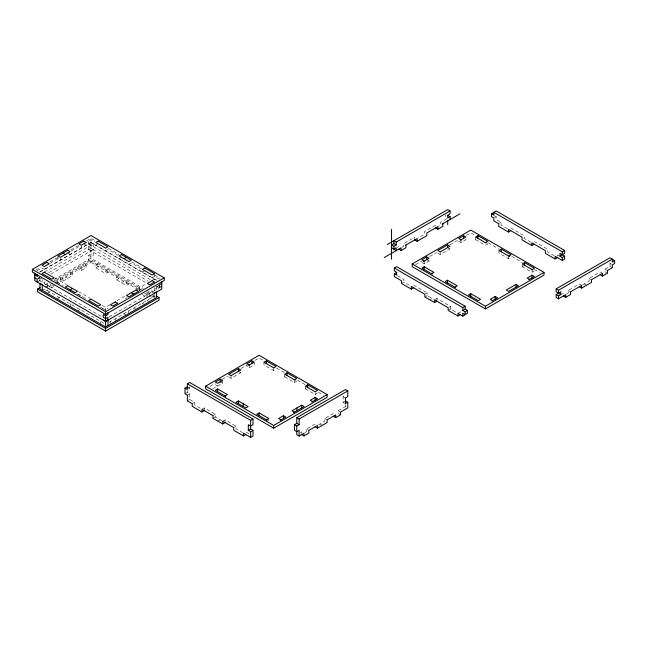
<?xml version="1.0" encoding="UTF-8"?>
<svg xmlns="http://www.w3.org/2000/svg" width="647" height="647" viewBox="0 0 647 647"><rect width="100%" height="100%" fill="white"/><g stroke="black" fill="none" stroke-linecap="round" stroke-linejoin="round"><path stroke-width="0.49" stroke-dasharray="3.23 2.43" d="M35.852 270.074L41.101 267.041M49.843 261.986L58.594 256.94M70.838 249.871L78.716 245.326M86.585 240.773L90.96 238.25L95.319 240.765M37.194 270.705L42.006 267.923L44.344 269.273L44.344 267.478M50.304 263.135L57.995 258.687L60.341 260.045L60.341 258.242M71.17 251.085L78.869 246.644L81.207 247.995L81.207 245.286M84.555 243.353L90.96 239.657L94.972 241.97M39.71 271.95L90.96 242.358M39.96 272.088L90.96 242.641L156.598 280.539M44.635 272.088L93.305 243.879L90.96 242.528L88.623 243.879L90.96 245.237M95.837 245.181L97.398 244.275M37.13 279.132L39.467 277.781L39.467 280.652L102.113 316.82M38.262 278.647L40.001 277.644M48.679 272.63L90.96 248.222L148.163 281.243M157.084 280.539L88.623 241.007L88.623 249.685L90.96 248.327L93.305 249.685L93.305 255.314L90.96 256.665L88.623 255.314L88.623 261L139.728 290.503M37.13 282.003L42.087 279.14M50.814 274.102L90.96 250.923M93.305 249.685L90.96 251.036L88.623 249.685M88.623 255.314L90.96 253.964L93.305 255.314M45.274 284.615L48.727 282.626M53.895 279.641L90.96 258.242L143.327 288.473M47.174 287.632L47.174 284.931L49.609 283.523M52.9 281.623L90.96 259.649L141.256 288.683M45.274 287.317L51.307 283.839M55.618 281.348L90.96 260.943L140.706 289.662M42.298 290.446L44.635 289.096L105.59 324.284M48.8 286.694L53.58 283.936M55.246 282.974L90.96 262.35L90.96 239.657M45.452 291.328L47.886 289.921M51.137 288.044L54.388 286.168M62.921 281.243L62.921 278.542L60.583 277.191L60.583 279.892L62.921 281.243L72.674 275.614L72.674 272.905L70.337 271.554L70.337 274.263L72.674 275.614M81.207 270.681L81.207 267.979L78.869 266.629L78.869 269.33L81.207 270.681L86.083 267.866L86.083 265.165L83.746 263.814L83.746 266.515L86.083 267.866M47.174 293.261L49.512 291.91L49.512 294.611M95.837 267.866L98.182 266.515L98.182 263.814L95.837 265.165L95.837 267.866L105.59 273.503L107.936 272.144L107.936 269.443L105.59 270.794L105.59 273.503M121.49 257.28L119.145 258.63L119.145 255.929M56.928 298.89L59.265 297.539L59.265 300.248M116.565 279.836L118.902 278.485L118.902 275.776L116.565 277.134L116.565 279.836L126.319 285.464L128.656 284.114L128.656 281.413L126.319 282.763L126.319 285.464M121.442 282.65L123.779 281.299M144.799 270.737L142.453 272.088L142.453 269.387M77.648 310.859L79.993 309.509L79.993 312.21M159.429 279.189L154.552 276.374L152.207 277.725L152.207 275.015M109.966 304.761L105.59 307.285L105.59 312.024M116.953 300.726L125.696 295.679M137.059 289.112L146.675 283.564M151.916 280.539L154.253 279.189M125.316 298.599L127.055 297.596M139.218 290.568L143.561 288.061M157.868 285.772L159.429 284.874M151.916 289.977L151.916 291.854L154.253 290.503M109.084 316.812L159.429 287.745M108.842 322.408L154.253 296.189L154.253 293.35M397.145 247.389L398.77 246.45M435.633 225.172L424.513 231.586L424.513 234.287L418.011 238.047M446.923 218.654L440.51 222.358L440.51 225.059L438.884 225.997M402.022 247.275L403.647 246.337L403.647 243.636L414.759 237.214L414.759 239.018M188.14 389.057L189.7 388.16L189.7 386.267M185.018 393.788L187.355 392.438L189.7 393.788L189.7 399.474L194.577 402.297L194.577 404.998L200.263 408.281M494.632 217.57L496.192 216.664L496.192 219.535L501.069 222.358L501.069 225.059L507.572 228.812M187.355 395.139L189.7 393.788M415.673 264.615L421.804 261.081M429.673 256.535L436.668 252.5M449.794 244.922L457.672 240.377M466.414 235.322L470.79 232.799L475.149 235.314M209.952 386.372L215.127 383.388M222.018 379.409L228.051 375.923M240.983 368.458L247.017 364.973M254.781 360.5L259.083 358.009L263.45 360.525M421.836 262.472L424.173 263.822L429.05 261.008L429.05 258.307M437.825 253.236L440.17 254.586L449.924 248.958L449.924 246.256M458.699 241.185L461.036 242.536L465.913 239.722L465.913 237.02M187.355 400.833L189.7 399.474M212.766 388.863L222.511 383.234L222.511 380.533M228.706 376.958L231.052 378.309L240.797 372.68L240.797 369.971M246.992 363.695L246.992 366.396L249.338 367.747L254.214 364.932L254.214 362.231M499.508 223.255L501.069 222.358M475.666 237.02L475.666 239.722L478.004 238.371M192.232 403.647L194.577 402.297M401.536 283.483L403.882 282.124L410.376 285.885M201.985 409.276L204.323 407.925L215.297 414.258L215.297 416.959L221.8 420.712M263.96 362.231L263.96 364.932L273.713 370.561L276.059 369.211M212.96 415.609L215.297 414.258M425.629 293.787L427.19 292.881L427.19 295.582L433.692 299.343M212.96 418.31L215.297 416.959M284.688 374.192L284.688 376.902L287.025 375.551M424.844 296.933L427.19 295.582M217.837 421.124L220.174 419.774M429.721 299.755L432.067 298.396M222.714 421.237L225.051 419.887L236.026 426.219L236.026 428.929L242.52 432.681M435.382 299.415L436.935 298.51L450.498 306.338L450.498 309.04L457 312.792M284.688 376.902L294.442 382.531L296.779 381.18M498.974 250.478L498.974 253.179L508.728 258.808L511.065 257.457M233.68 427.578L236.026 426.219M305.408 386.162L305.408 388.863L307.754 387.513M448.937 307.244L450.498 306.338M522.283 264.833L522.283 266.637L524.628 265.286M448.153 310.39L450.498 309.04M305.408 388.863L315.162 394.492L317.507 393.141M457.906 313.318L460.252 311.967L461.877 312.905M522.283 266.637L532.036 272.266L534.373 270.915M345.449 403.591L343.104 402.24L343.104 396.603L345.449 395.252M343.104 402.24L344.665 401.334M300.03 432.794L301.656 431.856L301.656 434.558M304.907 432.681L306.532 431.743L306.532 429.042L315.065 424.108L317.41 425.459M318.316 424.933L324.818 421.181L324.818 418.48L333.351 413.554L333.351 416.256M340.573 414.792L338.227 413.441L338.227 410.74L345.449 406.575L347.787 407.925M607.436 273.228L605.091 271.877L605.091 269.176L609.967 266.362L609.967 263.491L612.313 262.14M561.75 294.199L563.351 293.277M566.602 294.102L568.228 293.164L568.228 290.463L579.348 284.041L581.685 285.392M582.599 284.866L589.102 281.113L589.102 278.412L600.214 271.991L602.559 273.341M609.967 263.491L611.528 264.388M609.967 266.362L612.313 267.712M605.091 269.176L607.436 270.527M494.632 215.766L496.192 216.664M510.823 227.987L524.377 235.807L524.377 238.517L530.88 242.269M534.131 241.444L547.686 249.265L547.686 251.974L554.188 255.727M559.048 255.824L557.439 254.902L557.439 256.697M589.102 278.412L591.439 279.763M584.225 283.928L586.562 285.278M488.226 242.868L498.691 248.909M511.769 256.455L522.234 262.496M534.438 269.548L539.671 272.565M568.228 290.463L570.565 291.813M475.666 239.722L485.42 245.359L487.757 244L487.757 242.204M447.578 247.607L449.924 248.958M426.713 259.657L429.05 261.008M397.46 275.719L403.882 279.423L403.882 282.124M413.627 285.052L427.19 292.881M108.405 248.319L118.862 254.36M131.939 261.914L141.531 267.446M154.617 274.999L159.841 278.024M118.102 255.322L107.936 249.459L105.59 250.81L105.59 248.108M141.41 268.78L131.244 262.917L128.899 264.267L128.899 261.566M88.623 243.992L151.042 280.038M83.746 243.822L86.083 245.181M88.623 246.701L90.96 248.052L93.305 246.701L93.305 243.879M158.644 287.122L157.084 286.225L157.084 289.096L155.345 288.093M156.825 286.241L158.555 287.244M88.623 249.572L146.643 283.071M343.104 396.603L345.449 397.954M151.916 291.854L154.253 293.204M147.694 290.988L151.18 293.01M146.942 291.967L151.819 294.781M152.635 295.25L156.598 297.539M145.947 292.687L148.559 294.199M152.053 296.213L154.673 297.725M276.544 368.086L284.397 372.623M297.491 380.177L305.344 384.714M318.429 392.268L323.67 395.293M144.507 293.261L149.481 296.132M150.29 296.601L151.916 297.539M142.162 294.611L147.039 297.426L147.039 294.725L149.384 293.374L149.384 296.075M67.749 253.058L70.094 254.408M149.384 301.712L147.039 300.354L147.039 303.063M338.227 410.74L340.573 412.09M144.507 304.527L142.162 303.176L142.162 304.972M133.63 308.101L135.967 309.452M324.818 418.48L327.164 419.83M238.46 371.321L240.797 372.68M65.46 277.078L67.798 278.428M319.942 423.995L322.287 425.354M126.222 315.081L123.876 313.73L123.876 316.432M55.084 278.121L66.406 284.656M78.594 291.7L89.917 298.235M102.105 305.271L107.936 308.635M57.041 281.955L63.107 285.456M77.85 293.964L87.385 299.472M100.39 306.985L105.59 309.986M56.637 282.003L60.025 283.96M77.405 293.997L82.492 296.933M102.339 308.393L105.59 310.269M306.532 429.042L308.87 430.392M40.737 278.226L42.298 279.132M52.051 284.817L53.612 285.715M220.174 381.884L222.511 383.234M37.13 276.431L39.467 277.781M47.174 284.931L49.512 286.281L49.512 288.983M215.297 384.698L217.635 386.049L217.635 384.245M188.14 387.262L189.7 388.16M248.982 433.708L245.771 431.856L245.771 434.558M532.036 269.564L532.036 272.266M508.728 257.013L508.728 258.808M461.036 239.835L461.036 242.536M445.387 214.788L445.387 216.664M440.17 251.885L440.17 254.586M436.935 298.51L436.935 301.219M424.173 261.121L424.173 263.822M345.449 404.674L345.449 406.575M315.162 392.697L315.162 394.492M294.442 380.727L294.442 382.531M273.713 367.86L273.713 370.561M268.837 419.442L268.837 421.237M249.338 365.951L249.338 367.747M231.052 375.608L231.052 378.309M225.051 419.887L225.051 421.69M204.323 407.925L204.323 410.627M187.355 390.562L187.355 392.438M156.598 286.225L156.598 289.977M154.552 273.665L154.552 276.374M154.253 287.575L154.253 292.395M139.631 287.745L139.631 290.446M128.753 310.916L128.753 313.617M115.344 318.656L115.344 321.357M110.467 321.47L110.467 324.171M100.714 321.47L100.714 324.171M70.24 303.88L70.24 306.581M57.995 256.891L57.995 258.687M44.635 281.534L44.635 283.41L42.298 282.06L42.298 280.183M39.96 277.781L39.96 282.472"/><path stroke-width="0.97" d="M32.35 269.387L90.96 235.548L164.201 277.838L164.201 280.539L105.59 314.377L32.35 272.088L32.35 269.387L105.59 311.676L164.201 277.838M156.42 296.027L159.033 297.539L159.033 300.248L105.59 331.102L37.518 291.797L37.518 289.096L40.106 287.6M70.191 289.824L72.529 288.473M124.022 258.743L126.367 257.393M161.766 283.41L159.429 284.761L159.429 287.575L161.766 286.225M105.59 321.3L107.936 319.95M154.253 293.204L155.814 292.307M42.298 290.446L42.298 284.761L39.96 283.41L39.96 289.096L105.59 326.986L156.598 297.539L156.598 291.854M37.518 289.096L105.59 328.401L159.033 297.539M387.254 244.542L447.724 209.628L450.069 210.979L450.069 213.85L447.724 215.2L447.724 218.015L450.069 216.664L450.069 219.535M396.231 242.059L396.231 244.93L393.894 246.281L391.548 244.93L393.894 243.579L393.894 240.708L396.231 242.059L450.069 210.979M391.548 247.744L393.894 249.095L396.231 247.744L396.231 250.615L393.894 249.265M384.229 257.546L401.108 247.801L401.108 250.51L398.77 249.152M405.354 245.35L417.105 238.573L417.105 241.274L414.759 239.924M442.111 224.129L459.944 213.833M401.108 250.51L405.984 247.688L405.984 244.987M417.105 241.274L426.858 235.645L426.858 232.936L437.97 226.523L437.97 229.224L435.633 227.873M437.97 229.224L442.847 226.41L442.847 223.708M204.323 410.627L201.985 411.977L192.232 406.348L192.232 403.647L187.355 400.833L187.355 395.139L185.018 393.788L185.018 388.16L187.355 389.51L187.355 383.825L189.7 382.474L252.993 419.013L252.993 424.699L250.648 426.058L248.311 424.699L248.311 430.336L250.648 431.686L252.993 430.336L252.993 436.021L250.648 437.372L243.434 433.207L243.434 435.908L245.771 434.558M185.018 388.16L187.355 386.809M394.322 268.052L396.66 266.701L465.12 306.225L465.12 309.096L462.783 310.447L462.783 307.576L394.322 268.052L394.322 270.923L396.66 272.274L396.66 275.088L394.322 273.738L394.322 276.609L401.536 280.774L401.536 283.483L411.29 289.112L413.627 287.761M510.823 230.688L508.485 232.038L498.732 226.41L498.732 223.708L493.855 220.886L493.855 218.015L491.518 216.664L491.518 213.85L493.855 215.2L493.855 212.329L496.192 210.979L564.661 250.51L564.661 253.381L562.316 254.732L559.978 253.381L559.978 256.196L562.316 257.546L564.661 256.196L564.661 259.067L562.316 260.418L555.102 256.252L555.102 258.954L557.439 257.603M491.518 213.85L493.855 212.499M394.322 273.738L396.66 272.387M412.179 263.936L470.79 230.097L544.03 272.379L544.03 275.08L485.42 308.926L412.179 266.637L412.179 263.936L485.42 306.225L544.03 272.379M423.462 261.534L429.05 258.307L426.713 256.956L421.836 259.77L424.173 261.121M447.578 244.906L437.825 250.535L440.17 251.885L449.924 246.256L447.578 244.906L447.578 247.607M460.324 240.247L465.913 237.02L463.576 235.67L458.699 238.484L461.036 239.835M205.641 386.162L259.083 355.308L327.164 394.605L327.164 397.307L273.713 428.168L205.641 388.863L205.641 386.162L273.713 425.459L327.164 394.605M220.174 379.182L215.297 381.997L217.635 383.347L222.511 380.533L220.174 379.182L220.174 381.884M238.46 368.62L228.706 374.249L231.052 375.608L240.797 369.971L238.46 368.62L238.46 371.321M248.618 365.458L254.214 362.231L251.869 360.88L246.992 363.695L249.338 365.045M431.581 273.73L433.927 272.379L424.173 266.75L421.836 268.101L432.301 274.142M485.42 242.649L487.757 241.299L478.004 235.67L475.666 237.02L486.132 243.062M225.051 395.956L227.388 394.605L217.635 388.976L215.297 390.327L225.763 396.368M266.305 360.88L263.96 362.231L273.713 367.86L276.059 366.509L266.305 360.88L266.305 363.582M238.363 400.938L236.026 402.297L245.771 407.925L248.116 406.575L238.363 400.938L238.363 403.647M294.442 379.829L296.779 378.479L287.025 372.842L284.688 374.192L295.153 380.242M454.898 287.187L457.235 285.837L447.481 280.208L445.144 281.558L455.609 287.6M508.728 256.107L511.065 254.756L501.312 249.127L498.974 250.478L509.44 256.519M201.985 411.977L201.985 409.276L212.96 415.609L212.96 418.31L222.714 423.939L225.051 422.588M508.485 232.038L508.485 229.337L522.04 237.166L522.04 239.867L531.794 245.496L534.131 244.145M411.29 289.112L411.29 286.411L424.844 294.231L424.844 296.933L434.598 302.57L436.935 301.219M266.499 419.887L268.837 418.536L259.083 412.907L256.746 414.258L267.211 420.299M307.754 384.811L305.408 386.162L315.162 391.791L317.507 390.44L307.754 384.811L307.754 387.513M187.355 383.825L250.648 420.364L252.993 419.013M470.79 293.665L468.452 295.016L478.206 300.645L480.543 299.294L470.79 293.665L470.79 296.366M532.036 269.564L534.373 268.214L524.628 262.585L522.283 263.936L532.748 269.977M248.311 430.336L250.648 428.985L252.993 430.336M462.783 307.576L465.12 306.225M493.855 212.329L562.316 251.861L564.661 250.51M280.216 420.299L285.812 417.072L283.467 415.722L278.59 418.536L280.935 419.887M293.625 412.56L304.098 406.518L301.753 405.168L291.999 410.796L294.345 412.147M311.911 402.005L317.507 398.77L315.162 397.42L310.285 400.234L312.63 401.593M559.978 256.196L562.316 254.845L564.661 256.196M462.783 310.447L465.12 311.797L467.466 310.447L467.466 313.261L465.12 314.62L462.783 313.261L462.783 316.14L465.12 314.782M434.598 302.57L434.598 299.868L448.153 307.689L448.153 310.39L457.906 316.027L460.252 314.677M491.922 301.057L497.511 297.83L495.173 296.48L490.297 299.294L492.634 300.645M516.039 284.429L506.286 290.058L508.631 291.409L518.384 285.78L516.039 284.429L516.039 287.131M528.785 279.779L534.373 276.552L532.036 275.193L527.159 278.016L529.497 279.367M347.787 390.917L299.124 419.013L299.124 424.699L296.779 426.058L296.779 434.671L299.124 436.021L299.124 430.336L296.779 431.686L294.442 430.336L294.442 424.699L296.779 423.348L296.779 417.663L345.449 389.567L347.787 390.917L347.787 396.603L345.449 397.954L345.449 403.591L347.787 402.24L347.787 407.925L340.573 412.09L340.573 414.792L335.696 417.606L333.351 416.256M299.124 436.021L304.001 433.207L304.001 435.908L301.656 434.558M563.351 295.978L565.688 297.329L565.688 294.628L558.474 298.793L556.137 297.442L556.137 294.571L558.474 295.922L560.82 294.571L560.82 291.757L558.474 293.107L556.137 291.757L556.137 288.885L609.967 257.805L612.313 259.156L612.313 262.027L614.65 260.676L614.65 263.491L612.313 264.841L612.313 267.712L607.436 270.527L607.436 273.228L602.559 276.051L600.214 274.692M304.001 435.908L308.87 433.094L308.87 430.392L317.41 425.459L317.41 428.168L315.065 426.818M317.41 428.168L327.164 422.531L327.164 419.83L335.696 414.905L335.696 417.606M556.137 288.885L558.474 290.236L612.313 259.156M556.137 294.571L558.474 293.22L560.82 294.571M565.688 297.329L570.565 294.514L570.565 291.813L581.685 285.392L581.685 288.093L579.348 286.742M581.685 288.093L591.439 282.464L591.439 279.763L602.559 273.341L602.559 276.051M612.313 259.326L614.65 260.676M555.102 258.954L545.348 253.325L545.348 250.615L531.794 242.795L531.794 245.496M447.724 215.314L450.069 216.664M393.894 243.579L396.231 244.93M465.12 309.096L467.466 310.447M462.783 316.14L457.906 313.318L457.906 316.027M345.449 400.889L347.787 402.24M62.872 253.171L65.218 254.522M131.341 292.703L133.678 294.053M296.779 417.663L299.124 419.013M296.779 423.348L299.124 424.699M294.442 424.699L296.779 426.058M34.784 274.959L37.13 276.318L37.13 274.401M34.784 277.781L37.13 279.132L37.13 282.003M103.253 319.95L104.814 320.855M243.434 435.908L233.68 430.279L233.68 427.578L222.714 421.237L222.714 423.939M562.316 251.861L562.316 254.732M562.316 257.546L562.316 260.418M558.474 290.236L558.474 293.107M558.474 295.922L558.474 298.793M532.036 275.193L532.036 277.903M524.628 262.585L524.628 265.286M501.312 249.127L501.312 251.829M495.173 296.48L495.173 299.181M485.42 306.225L485.42 308.926M478.004 235.67L478.004 238.371M465.12 311.797L465.12 314.62M463.576 235.67L463.576 238.371M447.724 220.886L447.724 224.663M447.481 280.208L447.481 282.909M426.713 256.956L426.713 259.657M424.173 266.75L424.173 269.451M393.894 246.281L393.894 249.095M391.548 229.345L391.548 259.212M315.162 397.42L315.162 400.129M301.753 405.168L301.753 407.869M296.876 407.982L296.876 410.683M287.025 372.842L287.025 375.551M283.467 415.722L283.467 418.423M273.713 425.459L273.713 428.168M259.083 412.907L259.083 415.609M251.869 360.88L251.869 363.582M250.648 420.364L250.648 428.985M250.648 431.686L250.648 437.372M243.24 403.76L243.24 406.462M217.635 388.976L217.635 391.678M161.766 281.494L161.766 289.096L105.59 321.527L34.784 280.652L34.784 273.05M107.936 312.574L107.936 314.491L105.59 315.841L103.253 314.491L103.253 317.305L105.59 318.656L107.936 317.305L107.936 325.635M105.59 311.676L105.59 326.986M105.59 328.401L105.59 331.102M46.883 262.407L42.006 265.221L44.344 266.572L49.221 263.758L46.883 262.407M67.749 250.357L57.995 255.986L60.341 257.336L70.094 251.707L67.749 250.357M83.746 241.121L78.869 243.935L81.207 245.286L86.083 242.471L83.746 241.121M44.344 272.201L42.006 273.552L51.76 279.189L54.097 277.838L44.344 272.201M98.182 241.121L95.837 242.471L105.59 248.108L107.936 246.75L98.182 241.121M67.652 285.659L65.315 287.009L75.068 292.646L77.405 291.287L67.652 285.659M121.49 254.578L119.145 255.929L128.899 261.566L131.244 260.207L121.49 254.578M90.96 299.116L88.623 300.467L98.376 306.104L100.714 304.745L90.96 299.116M144.799 268.036L142.453 269.387L152.207 275.015L154.552 273.665L144.799 268.036M115.344 301.931L110.467 304.745L112.804 306.104L117.681 303.281L115.344 301.931M136.218 289.88L126.464 295.517L128.802 296.868L138.555 291.239L136.218 289.88M152.207 280.652L147.33 283.467L149.675 284.817L154.552 282.003L152.207 280.652"/></g></svg>
